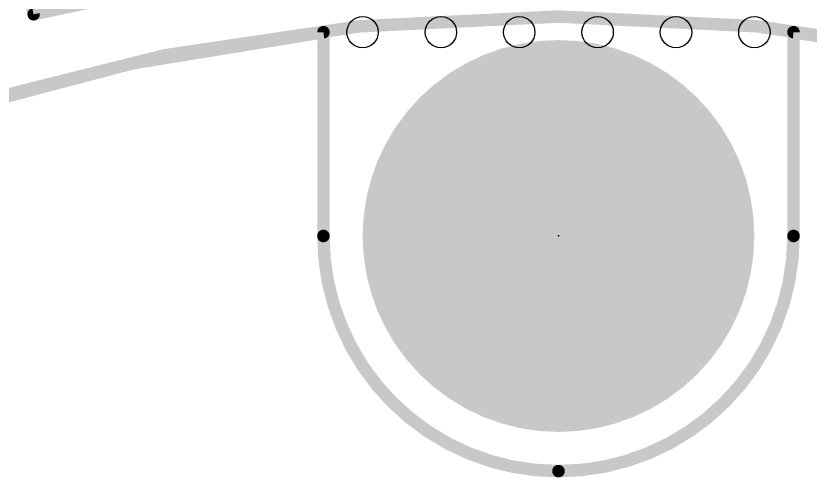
# Model space of a CAD drawing. Extents: x -10 to 92, y -62 to 76.
# Drawn here: x 29.3 to 42.18, y 63.29 to 70.88 of the extents above; entities that cross this region are included whole.
import ezdxf

# ---------------------------------------------------------------- set-up
doc = ezdxf.new("R2010")
doc.units = 0
for name, color, linetype in [('1', 12, 'CONTINUOUS'), ('16', 132, 'CONTINUOUS'), ('17', 110, 'CONTINUOUS'), ('20', 53, 'CONTINUOUS'), ('21', 41, 'CONTINUOUS'), ('23', 53, 'CONTINUOUS')]:
    doc.layers.add(name, color=color, linetype=linetype)

# ---------------------------------------------------------------- blocks, each defined once
blk = doc.blocks.new('ROUNDP')
at = {"const_width": 0.5}
blk.add_lwpolyline([(0, -0.25, 1), (0, 0.25, 1), (0, -0.25)], format="xyb", dxfattribs=at)

msp = doc.modelspace()

# ---------------------------------------------------------------- linework, layer by layer
at = {"layer": '1', "const_width": 0.2032}
for points in [[(38.1, 76.2, 2.4142), (76.2, 38.1)], [(76.2, 38.1, 0.4142), (38.1, 76.2)], [(38.1, 73.533, 2.4142), (73.533, 38.1)], [(73.533, 38.1, 0.4142), (38.1, 73.533)]]:
    msp.add_lwpolyline(points, format="xyb", dxfattribs=at)
at = {"layer": '16', "const_width": 0.2032}
for points in [[(38.1, 76.2, 0.4142), (0, 38.1)], [(0, 38.1, 2.4142), (38.1, 76.2)]]:
    msp.add_lwpolyline(points, format="xyb", dxfattribs=at)
at = {"layer": '20'}
for points, const_width in [([(62.3824, 67.4624, 0.359), (13.8176, 67.4624)], 0.2032), ([(34.29, 70.612, 0.3492), (5.588, 41.91)], 0.2032), ([(34.3408, 70.612, 1), (34.2392, 70.612)], 0.1016), ([(34.2958, 70.5615, 1), (34.2842, 70.6625)], 0.1016), ([(41.9608, 70.612, 1), (41.8592, 70.612)], 0.1016), ([(70.612, 41.91, 0.3492), (41.91, 70.612)], 0.2032), ([(41.9158, 70.6625, 1), (41.9042, 70.5615)], 0.1016), ([(34.29, 67.31, 0.4142), (38.1, 63.5)], 0.2032), ([(34.3408, 67.31, 1), (34.2392, 67.31)], 0.1016), ([(34.2392, 67.31, 1), (34.3408, 67.31)], 0.1016), ([(38.1, 63.5, 0.4142), (41.91, 67.31)], 0.2032), ([(41.9608, 67.31, 1), (41.8592, 67.31)], 0.1016), ([(41.8592, 67.31, 1), (41.9608, 67.31)], 0.1016), ([(38.1, 63.5508, 1), (38.1, 63.4492)], 0.1016), ([(38.1, 63.4492, 1), (38.1, 63.5508)], 0.1016)]:
    msp.add_lwpolyline(points, format="xyb", dxfattribs=dict(at, const_width=const_width))
at = {"layer": '20', "const_width": 0.2032}
for points in [[(34.29, 67.31), (34.29, 70.612)], [(41.91, 70.612), (41.91, 67.31)]]:
    msp.add_lwpolyline(points, dxfattribs=at)
at = {"layer": '20'}
for centre in [(34.925, 70.612), (36.195, 70.612), (37.465, 70.612), (38.735, 70.612), (40.005, 70.612), (41.275, 70.612)]:
    msp.add_circle(centre, 0.254, dxfattribs=at)
at = {"layer": '21'}
for points, const_width in [([(38.1, 0, 1), (38.1, 76.2, 1), (38.1, 0)], 0.2032), ([(38.1, 5.334, 1), (38.1, 70.866, 1), (38.1, 5.334)], 0.2032), ([(29.5817, 70.9503, 1), (29.6025, 70.8524)], 0.1), ([(29.5432, 70.891, 1), (29.641, 70.9117)], 0.1)]:
    msp.add_lwpolyline(points, format="xyb", dxfattribs=dict(at, const_width=const_width))
at = {"layer": '21', "const_width": 0.2}
for points in [[(29.5921, 70.9014), (32.5266, 71.5251)], [(29.5401, 71.1459), (29.5921, 70.9014)]]:
    msp.add_lwpolyline(points, dxfattribs=at)
at = {"layer": '23'}
msp.add_point((38.1, 67.31), dxfattribs=at)

# ---------------------------------------------------------------- block references
at = {"layer": '17', "xscale": 6.35, "yscale": 6.35}
msp.add_blockref('ROUNDP', (38.1, 67.31), dxfattribs=at)
msp.add_blockref('ROUNDP', (38.1, 67.31), dxfattribs=at)

doc.saveas('drawing.dxf')
